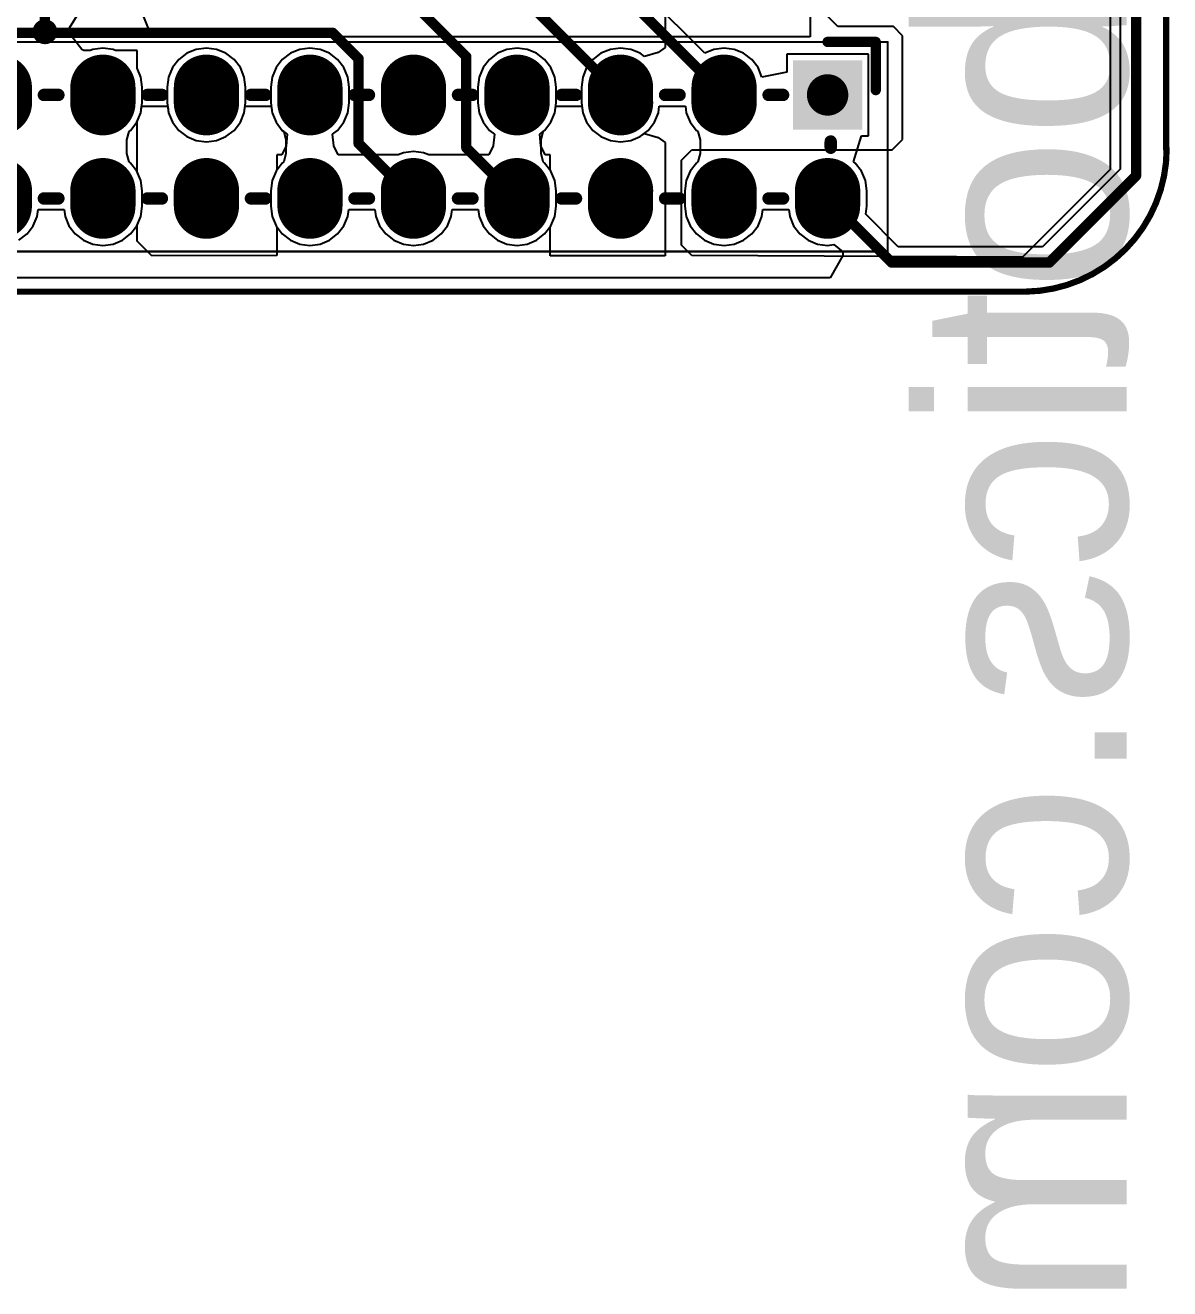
# Model space of a CAD drawing. Header units: millimetres. Extents: x 1.01 to 3.59, y 0.05 to 3.22.
# Drawn here: x 2.469 to 3.574, y 0.049 to 1.269 of the extents above; entities that cross this region are included whole.
import ezdxf

# ---------------------------------------------------------------- set-up
doc = ezdxf.new("R2010")
doc.units = ezdxf.units.MM
doc.header["$MEASUREMENT"] = 0
for name, color, linetype in [('BottomLayer', 5, 'Continuous'), ('BottomOverlay', 54, 'Continuous'), ('BottomSolder', 6, 'Continuous'), ('KeepOutLayer', 6, 'Continuous'), ('Mechanical15', 56, 'Continuous'), ('MultiLayer', 9, 'Continuous'), ('PadHoleLayer', 156, 'Continuous'), ('TopLayer', 1, 'Continuous'), ('TopOverlay', 2, 'Continuous'), ('TopSolder', 216, 'Continuous'), ('ViaHoleLayer', 16, 'Continuous')]:
    doc.layers.add(name, color=color, linetype=linetype)

# ---------------------------------------------------------------- blocks, each defined once
blk = doc.blocks.new('HM2X20_132')
at = {"layer": 'BottomLayer', "const_width": 0.055}
for points in [[(0.0575, 0.95), (0.0425, 0.95)], [(-0.0425, 0.85), (-0.0575, 0.85)], [(0.0575, 0.85), (0.0425, 0.85)], [(-0.0425, 0.75), (-0.0575, 0.75)], [(0.0575, 0.75), (0.0425, 0.75)], [(-0.0425, 0.65), (-0.0575, 0.65)], [(0.0575, 0.65), (0.0425, 0.65)], [(-0.0425, 0.55), (-0.0575, 0.55)], [(0.0575, 0.55), (0.0425, 0.55)], [(-0.0425, 0.45), (-0.0575, 0.45)], [(0.0575, 0.45), (0.0425, 0.45)], [(-0.0425, 0.35), (-0.0575, 0.35)], [(0.0575, 0.35), (0.0425, 0.35)], [(-0.0425, 0.25), (-0.0575, 0.25)], [(0.0575, 0.25), (0.0425, 0.25)], [(-0.0425, 0.15), (-0.0575, 0.15)], [(0.0575, 0.15), (0.0425, 0.15)]]:
    blk.add_lwpolyline(points, dxfattribs=at)
at = {"layer": 'BottomLayer', "const_width": 0.0275}
for points in [[(0.0288, 0.95, 1), (0.0563, 0.95, 1)], [(0.0437, 0.95, 1), (0.0712, 0.95, 1)], [(-0.0712, 0.85, 1), (-0.0437, 0.85, 1)], [(-0.0563, 0.85, 1), (-0.0288, 0.85, 1)], [(0.0288, 0.85, 1), (0.0563, 0.85, 1)], [(0.0437, 0.85, 1), (0.0712, 0.85, 1)], [(-0.0712, 0.75, 1), (-0.0437, 0.75, 1)], [(-0.0563, 0.75, 1), (-0.0288, 0.75, 1)], [(0.0288, 0.75, 1), (0.0563, 0.75, 1)], [(0.0437, 0.75, 1), (0.0712, 0.75, 1)], [(-0.0712, 0.65, 1), (-0.0437, 0.65, 1)], [(-0.0563, 0.65, 1), (-0.0288, 0.65, 1)], [(0.0288, 0.65, 1), (0.0563, 0.65, 1)], [(0.0437, 0.65, 1), (0.0712, 0.65, 1)], [(-0.0712, 0.55, 1), (-0.0437, 0.55, 1)], [(-0.0563, 0.55, 1), (-0.0288, 0.55, 1)], [(0.0288, 0.55, 1), (0.0563, 0.55, 1)], [(0.0437, 0.55, 1), (0.0712, 0.55, 1)], [(-0.0712, 0.45, 1), (-0.0437, 0.45, 1)], [(-0.0563, 0.45, 1), (-0.0288, 0.45, 1)], [(0.0288, 0.45, 1), (0.0563, 0.45, 1)], [(0.0437, 0.45, 1), (0.0712, 0.45, 1)], [(-0.0712, 0.35, 1), (-0.0437, 0.35, 1)], [(-0.0563, 0.35, 1), (-0.0288, 0.35, 1)], [(0.0288, 0.35, 1), (0.0563, 0.35, 1)], [(0.0437, 0.35, 1), (0.0712, 0.35, 1)], [(-0.0712, 0.25, 1), (-0.0437, 0.25, 1)], [(-0.0563, 0.25, 1), (-0.0288, 0.25, 1)], [(0.0288, 0.25, 1), (0.0563, 0.25, 1)], [(0.0437, 0.25, 1), (0.0712, 0.25, 1)], [(-0.0712, 0.15, 1), (-0.0437, 0.15, 1)], [(-0.0563, 0.15, 1), (-0.0288, 0.15, 1)], [(0.0288, 0.15, 1), (0.0563, 0.15, 1)], [(0.0437, 0.15, 1), (0.0712, 0.15, 1)]]:
    blk.add_lwpolyline(points, format="xyb", close=True, dxfattribs=at)
at = {"layer": 'BottomLayer'}
blk.add_solid([(-0.0795, 0.9205), (-0.0205, 0.9205), (-0.0795, 0.9795), (-0.0205, 0.9795)], dxfattribs=at)
at = {"layer": 'BottomSolder', "const_width": 0.063}
for points in [[(0.0575, 0.95), (0.0425, 0.95)], [(-0.0425, 0.85), (-0.0575, 0.85)], [(0.0575, 0.85), (0.0425, 0.85)], [(-0.0425, 0.75), (-0.0575, 0.75)], [(0.0575, 0.75), (0.0425, 0.75)], [(-0.0425, 0.65), (-0.0575, 0.65)], [(0.0575, 0.65), (0.0425, 0.65)], [(-0.0425, 0.55), (-0.0575, 0.55)], [(0.0575, 0.55), (0.0425, 0.55)], [(-0.0425, 0.45), (-0.0575, 0.45)], [(0.0575, 0.45), (0.0425, 0.45)], [(-0.0425, 0.35), (-0.0575, 0.35)], [(0.0575, 0.35), (0.0425, 0.35)], [(-0.0425, 0.25), (-0.0575, 0.25)], [(0.0575, 0.25), (0.0425, 0.25)], [(-0.0425, 0.15), (-0.0575, 0.15)], [(0.0575, 0.15), (0.0425, 0.15)]]:
    blk.add_lwpolyline(points, dxfattribs=at)
at = {"layer": 'BottomSolder', "const_width": 0.0315}
for points in [[(0.0267, 0.95, 1), (0.0583, 0.95, 1)], [(0.0418, 0.95, 1), (0.0732, 0.95, 1)], [(-0.0732, 0.85, 1), (-0.0418, 0.85, 1)], [(-0.0583, 0.85, 1), (-0.0267, 0.85, 1)], [(0.0267, 0.85, 1), (0.0583, 0.85, 1)], [(0.0418, 0.85, 1), (0.0732, 0.85, 1)], [(-0.0732, 0.75, 1), (-0.0418, 0.75, 1)], [(-0.0583, 0.75, 1), (-0.0267, 0.75, 1)], [(0.0267, 0.75, 1), (0.0583, 0.75, 1)], [(0.0418, 0.75, 1), (0.0732, 0.75, 1)], [(-0.0732, 0.65, 1), (-0.0418, 0.65, 1)], [(-0.0583, 0.65, 1), (-0.0267, 0.65, 1)], [(0.0267, 0.65, 1), (0.0583, 0.65, 1)], [(0.0418, 0.65, 1), (0.0732, 0.65, 1)], [(-0.0732, 0.55, 1), (-0.0418, 0.55, 1)], [(-0.0583, 0.55, 1), (-0.0267, 0.55, 1)], [(0.0267, 0.55, 1), (0.0583, 0.55, 1)], [(0.0418, 0.55, 1), (0.0732, 0.55, 1)], [(-0.0732, 0.45, 1), (-0.0418, 0.45, 1)], [(-0.0583, 0.45, 1), (-0.0267, 0.45, 1)], [(0.0267, 0.45, 1), (0.0583, 0.45, 1)], [(0.0418, 0.45, 1), (0.0732, 0.45, 1)], [(-0.0732, 0.35, 1), (-0.0418, 0.35, 1)], [(-0.0583, 0.35, 1), (-0.0267, 0.35, 1)], [(0.0267, 0.35, 1), (0.0583, 0.35, 1)], [(0.0418, 0.35, 1), (0.0732, 0.35, 1)], [(-0.0732, 0.25, 1), (-0.0418, 0.25, 1)], [(-0.0583, 0.25, 1), (-0.0267, 0.25, 1)], [(0.0267, 0.25, 1), (0.0583, 0.25, 1)], [(0.0418, 0.25, 1), (0.0732, 0.25, 1)], [(-0.0732, 0.15, 1), (-0.0418, 0.15, 1)], [(-0.0583, 0.15, 1), (-0.0267, 0.15, 1)], [(0.0267, 0.15, 1), (0.0583, 0.15, 1)], [(0.0418, 0.15, 1), (0.0732, 0.15, 1)]]:
    blk.add_lwpolyline(points, format="xyb", close=True, dxfattribs=at)
at = {"layer": 'BottomSolder'}
blk.add_solid([(-0.0835, 0.9165), (-0.0165, 0.9165), (-0.0835, 0.9835), (-0.0165, 0.9835)], dxfattribs=at)
at = {"layer": 'Mechanical15', "const_width": 0.002}
for points in [[(-0.1012, -1.01), (-0.1012, 1.008)], [(0.1012, 1.008), (-0.1012, 1.008)], [(0.1012, -1.01), (0.1012, 1.008)]]:
    blk.add_lwpolyline(points, dxfattribs=at)
at = {"layer": 'Mechanical15', "const_width": 0.001}
for points in [[(-0.1017, 1.008, 1), (-0.1007, 1.008, 1)], [(-0.1017, 1.008, 1), (-0.1007, 1.008, 1)], [(0.1007, 1.008, 1), (0.1017, 1.008, 1)], [(0.1007, 1.008, 1), (0.1017, 1.008, 1)]]:
    blk.add_lwpolyline(points, format="xyb", close=True, dxfattribs=at)
at = {"layer": 'MultiLayer', "const_width": 0.055}
for points in [[(0.0575, 0.95), (0.0425, 0.95)], [(-0.0425, 0.85), (-0.0575, 0.85)], [(0.0575, 0.85), (0.0425, 0.85)], [(-0.0425, 0.75), (-0.0575, 0.75)], [(0.0575, 0.75), (0.0425, 0.75)], [(-0.0425, 0.65), (-0.0575, 0.65)], [(0.0575, 0.65), (0.0425, 0.65)], [(-0.0425, 0.55), (-0.0575, 0.55)], [(0.0575, 0.55), (0.0425, 0.55)], [(-0.0425, 0.45), (-0.0575, 0.45)], [(0.0575, 0.45), (0.0425, 0.45)], [(-0.0425, 0.35), (-0.0575, 0.35)], [(0.0575, 0.35), (0.0425, 0.35)], [(-0.0425, 0.25), (-0.0575, 0.25)], [(0.0575, 0.25), (0.0425, 0.25)], [(-0.0425, 0.15), (-0.0575, 0.15)], [(0.0575, 0.15), (0.0425, 0.15)]]:
    blk.add_lwpolyline(points, dxfattribs=at)
at = {"layer": 'MultiLayer', "const_width": 0.0275}
for points in [[(0.0288, 0.95, 1), (0.0563, 0.95, 1)], [(0.0437, 0.95, 1), (0.0712, 0.95, 1)], [(-0.0712, 0.85, 1), (-0.0437, 0.85, 1)], [(-0.0563, 0.85, 1), (-0.0288, 0.85, 1)], [(0.0288, 0.85, 1), (0.0563, 0.85, 1)], [(0.0437, 0.85, 1), (0.0712, 0.85, 1)], [(-0.0712, 0.75, 1), (-0.0437, 0.75, 1)], [(-0.0563, 0.75, 1), (-0.0288, 0.75, 1)], [(0.0288, 0.75, 1), (0.0563, 0.75, 1)], [(0.0437, 0.75, 1), (0.0712, 0.75, 1)], [(-0.0712, 0.65, 1), (-0.0437, 0.65, 1)], [(-0.0563, 0.65, 1), (-0.0288, 0.65, 1)], [(0.0288, 0.65, 1), (0.0563, 0.65, 1)], [(0.0437, 0.65, 1), (0.0712, 0.65, 1)], [(-0.0712, 0.55, 1), (-0.0437, 0.55, 1)], [(-0.0563, 0.55, 1), (-0.0288, 0.55, 1)], [(0.0288, 0.55, 1), (0.0563, 0.55, 1)], [(0.0437, 0.55, 1), (0.0712, 0.55, 1)], [(-0.0712, 0.45, 1), (-0.0437, 0.45, 1)], [(-0.0563, 0.45, 1), (-0.0288, 0.45, 1)], [(0.0288, 0.45, 1), (0.0563, 0.45, 1)], [(0.0437, 0.45, 1), (0.0712, 0.45, 1)], [(-0.0712, 0.35, 1), (-0.0437, 0.35, 1)], [(-0.0563, 0.35, 1), (-0.0288, 0.35, 1)], [(0.0288, 0.35, 1), (0.0563, 0.35, 1)], [(0.0437, 0.35, 1), (0.0712, 0.35, 1)], [(-0.0712, 0.25, 1), (-0.0437, 0.25, 1)], [(-0.0563, 0.25, 1), (-0.0288, 0.25, 1)], [(0.0288, 0.25, 1), (0.0563, 0.25, 1)], [(0.0437, 0.25, 1), (0.0712, 0.25, 1)], [(-0.0712, 0.15, 1), (-0.0437, 0.15, 1)], [(-0.0563, 0.15, 1), (-0.0288, 0.15, 1)], [(0.0288, 0.15, 1), (0.0563, 0.15, 1)], [(0.0437, 0.15, 1), (0.0712, 0.15, 1)]]:
    blk.add_lwpolyline(points, format="xyb", close=True, dxfattribs=at)
at = {"layer": 'MultiLayer'}
blk.add_solid([(-0.0795, 0.9205), (-0.0205, 0.9205), (-0.0795, 0.9795), (-0.0205, 0.9795)], dxfattribs=at)
at = {"layer": 'PadHoleLayer', "const_width": 0.02}
for points in [[(-0.06, 0.95, 1), (-0.04, 0.95, 1)], [(0.04, 0.95, 1), (0.06, 0.95, 1)], [(-0.06, 0.85, 1), (-0.04, 0.85, 1)], [(0.04, 0.85, 1), (0.06, 0.85, 1)], [(-0.06, 0.75, 1), (-0.04, 0.75, 1)], [(0.04, 0.75, 1), (0.06, 0.75, 1)], [(-0.06, 0.65, 1), (-0.04, 0.65, 1)], [(0.04, 0.65, 1), (0.06, 0.65, 1)], [(-0.06, 0.55, 1), (-0.04, 0.55, 1)], [(0.04, 0.55, 1), (0.06, 0.55, 1)], [(-0.06, 0.45, 1), (-0.04, 0.45, 1)], [(0.04, 0.45, 1), (0.06, 0.45, 1)], [(-0.06, 0.35, 1), (-0.04, 0.35, 1)], [(0.04, 0.35, 1), (0.06, 0.35, 1)], [(-0.06, 0.25, 1), (-0.04, 0.25, 1)], [(0.04, 0.25, 1), (0.06, 0.25, 1)]]:
    blk.add_lwpolyline(points, format="xyb", close=True, dxfattribs=at)
at = {"layer": 'TopLayer', "const_width": 0.055}
for points in [[(0.0575, 0.95), (0.0425, 0.95)], [(-0.0425, 0.85), (-0.0575, 0.85)], [(0.0575, 0.85), (0.0425, 0.85)], [(-0.0425, 0.75), (-0.0575, 0.75)], [(0.0575, 0.75), (0.0425, 0.75)], [(-0.0425, 0.65), (-0.0575, 0.65)], [(0.0575, 0.65), (0.0425, 0.65)], [(-0.0425, 0.55), (-0.0575, 0.55)], [(0.0575, 0.55), (0.0425, 0.55)], [(-0.0425, 0.45), (-0.0575, 0.45)], [(0.0575, 0.45), (0.0425, 0.45)], [(-0.0425, 0.35), (-0.0575, 0.35)], [(0.0575, 0.35), (0.0425, 0.35)], [(-0.0425, 0.25), (-0.0575, 0.25)], [(0.0575, 0.25), (0.0425, 0.25)], [(-0.0425, 0.15), (-0.0575, 0.15)], [(0.0575, 0.15), (0.0425, 0.15)]]:
    blk.add_lwpolyline(points, dxfattribs=at)
at = {"layer": 'TopLayer', "const_width": 0.0275}
for points in [[(0.0288, 0.95, 1), (0.0563, 0.95, 1)], [(0.0437, 0.95, 1), (0.0712, 0.95, 1)], [(-0.0712, 0.85, 1), (-0.0437, 0.85, 1)], [(-0.0563, 0.85, 1), (-0.0288, 0.85, 1)], [(0.0288, 0.85, 1), (0.0563, 0.85, 1)], [(0.0437, 0.85, 1), (0.0712, 0.85, 1)], [(-0.0712, 0.75, 1), (-0.0437, 0.75, 1)], [(-0.0563, 0.75, 1), (-0.0288, 0.75, 1)], [(0.0288, 0.75, 1), (0.0563, 0.75, 1)], [(0.0437, 0.75, 1), (0.0712, 0.75, 1)], [(-0.0712, 0.65, 1), (-0.0437, 0.65, 1)], [(-0.0563, 0.65, 1), (-0.0288, 0.65, 1)], [(0.0288, 0.65, 1), (0.0563, 0.65, 1)], [(0.0437, 0.65, 1), (0.0712, 0.65, 1)], [(-0.0712, 0.55, 1), (-0.0437, 0.55, 1)], [(-0.0563, 0.55, 1), (-0.0288, 0.55, 1)], [(0.0288, 0.55, 1), (0.0563, 0.55, 1)], [(0.0437, 0.55, 1), (0.0712, 0.55, 1)], [(-0.0712, 0.45, 1), (-0.0437, 0.45, 1)], [(-0.0563, 0.45, 1), (-0.0288, 0.45, 1)], [(0.0288, 0.45, 1), (0.0563, 0.45, 1)], [(0.0437, 0.45, 1), (0.0712, 0.45, 1)], [(-0.0712, 0.35, 1), (-0.0437, 0.35, 1)], [(-0.0563, 0.35, 1), (-0.0288, 0.35, 1)], [(0.0288, 0.35, 1), (0.0563, 0.35, 1)], [(0.0437, 0.35, 1), (0.0712, 0.35, 1)], [(-0.0712, 0.25, 1), (-0.0437, 0.25, 1)], [(-0.0563, 0.25, 1), (-0.0288, 0.25, 1)], [(0.0288, 0.25, 1), (0.0563, 0.25, 1)], [(0.0437, 0.25, 1), (0.0712, 0.25, 1)], [(-0.0712, 0.15, 1), (-0.0437, 0.15, 1)], [(-0.0563, 0.15, 1), (-0.0288, 0.15, 1)], [(0.0288, 0.15, 1), (0.0563, 0.15, 1)], [(0.0437, 0.15, 1), (0.0712, 0.15, 1)]]:
    blk.add_lwpolyline(points, format="xyb", close=True, dxfattribs=at)
at = {"layer": 'TopLayer'}
blk.add_solid([(-0.0795, 0.9205), (-0.0205, 0.9205), (-0.0795, 0.9795), (-0.0205, 0.9795)], dxfattribs=at)
at = {"layer": 'TopOverlay'}
for points, const_width in [([(-0.1012, 0.95), (-0.1012, 0.9965)], 0.01), ([(-0.0547, 0.9965), (-0.1012, 0.9965)], 0.01), ([(0.001, 0.953), (-0.005, 0.953)], 0.012), ([(-0.05, 0.893), (-0.05, 0.907)], 0.012), ([(0.05, 0.893), (0.05, 0.907)], 0.012), ([(-0.05, 0.793), (-0.05, 0.807)], 0.012), ([(0.05, 0.793), (0.05, 0.807)], 0.012), ([(-0.05, 0.693), (-0.05, 0.707)], 0.012), ([(0.05, 0.693), (0.05, 0.707)], 0.012), ([(-0.05, 0.593), (-0.05, 0.607)], 0.012), ([(0.05, 0.593), (0.05, 0.607)], 0.012), ([(-0.05, 0.493), (-0.05, 0.507)], 0.012), ([(0.05, 0.493), (0.05, 0.507)], 0.012), ([(-0.05, 0.393), (-0.05, 0.407)], 0.012), ([(0.05, 0.393), (0.05, 0.407)], 0.012), ([(-0.05, 0.293), (-0.05, 0.307)], 0.012), ([(0.05, 0.293), (0.05, 0.307)], 0.012), ([(-0.05, 0.193), (-0.05, 0.207)], 0.012), ([(0.05, 0.193), (0.05, 0.207)], 0.012)]:
    blk.add_lwpolyline(points, dxfattribs=dict(at, const_width=const_width))
for points, const_width in [([(-0.1037, 0.9965, 1), (-0.0987, 0.9965, 1)], 0.005), ([(-0.1037, 0.9965, 1), (-0.0987, 0.9965, 1)], 0.005), ([(-0.0572, 0.9965, 1), (-0.0522, 0.9965, 1)], 0.005), ([(-0.1037, 0.95, 1), (-0.0987, 0.95, 1)], 0.005), ([(-0.008, 0.953, 1), (-0.002, 0.953, 1)], 0.006), ([(-0.002, 0.953, 1), (0.004, 0.953, 1)], 0.006), ([(-0.053, 0.907, 1), (-0.047, 0.907, 1)], 0.006), ([(0.047, 0.907, 1), (0.053, 0.907, 1)], 0.006), ([(-0.053, 0.893, 1), (-0.047, 0.893, 1)], 0.006), ([(0.047, 0.893, 1), (0.053, 0.893, 1)], 0.006), ([(-0.053, 0.807, 1), (-0.047, 0.807, 1)], 0.006), ([(0.047, 0.807, 1), (0.053, 0.807, 1)], 0.006), ([(-0.053, 0.793, 1), (-0.047, 0.793, 1)], 0.006), ([(0.047, 0.793, 1), (0.053, 0.793, 1)], 0.006), ([(-0.053, 0.707, 1), (-0.047, 0.707, 1)], 0.006), ([(0.047, 0.707, 1), (0.053, 0.707, 1)], 0.006), ([(-0.053, 0.693, 1), (-0.047, 0.693, 1)], 0.006), ([(0.047, 0.693, 1), (0.053, 0.693, 1)], 0.006), ([(-0.053, 0.607, 1), (-0.047, 0.607, 1)], 0.006), ([(0.047, 0.607, 1), (0.053, 0.607, 1)], 0.006), ([(-0.053, 0.593, 1), (-0.047, 0.593, 1)], 0.006), ([(0.047, 0.593, 1), (0.053, 0.593, 1)], 0.006), ([(-0.053, 0.507, 1), (-0.047, 0.507, 1)], 0.006), ([(0.047, 0.507, 1), (0.053, 0.507, 1)], 0.006), ([(-0.053, 0.493, 1), (-0.047, 0.493, 1)], 0.006), ([(0.047, 0.493, 1), (0.053, 0.493, 1)], 0.006), ([(-0.053, 0.407, 1), (-0.047, 0.407, 1)], 0.006), ([(0.047, 0.407, 1), (0.053, 0.407, 1)], 0.006), ([(-0.053, 0.393, 1), (-0.047, 0.393, 1)], 0.006), ([(0.047, 0.393, 1), (0.053, 0.393, 1)], 0.006), ([(-0.053, 0.307, 1), (-0.047, 0.307, 1)], 0.006), ([(0.047, 0.307, 1), (0.053, 0.307, 1)], 0.006), ([(-0.053, 0.293, 1), (-0.047, 0.293, 1)], 0.006), ([(0.047, 0.293, 1), (0.053, 0.293, 1)], 0.006), ([(-0.053, 0.207, 1), (-0.047, 0.207, 1)], 0.006), ([(0.047, 0.207, 1), (0.053, 0.207, 1)], 0.006), ([(-0.053, 0.193, 1), (-0.047, 0.193, 1)], 0.006), ([(0.047, 0.193, 1), (0.053, 0.193, 1)], 0.006)]:
    blk.add_lwpolyline(points, format="xyb", close=True, dxfattribs=dict(at, const_width=const_width))
at = {"layer": 'TopSolder', "const_width": 0.063}
for points in [[(0.0575, 0.95), (0.0425, 0.95)], [(-0.0425, 0.85), (-0.0575, 0.85)], [(0.0575, 0.85), (0.0425, 0.85)], [(-0.0425, 0.75), (-0.0575, 0.75)], [(0.0575, 0.75), (0.0425, 0.75)], [(-0.0425, 0.65), (-0.0575, 0.65)], [(0.0575, 0.65), (0.0425, 0.65)], [(-0.0425, 0.55), (-0.0575, 0.55)], [(0.0575, 0.55), (0.0425, 0.55)], [(-0.0425, 0.45), (-0.0575, 0.45)], [(0.0575, 0.45), (0.0425, 0.45)], [(-0.0425, 0.35), (-0.0575, 0.35)], [(0.0575, 0.35), (0.0425, 0.35)], [(-0.0425, 0.25), (-0.0575, 0.25)], [(0.0575, 0.25), (0.0425, 0.25)], [(-0.0425, 0.15), (-0.0575, 0.15)], [(0.0575, 0.15), (0.0425, 0.15)]]:
    blk.add_lwpolyline(points, dxfattribs=at)
at = {"layer": 'TopSolder', "const_width": 0.0315}
for points in [[(0.0267, 0.95, 1), (0.0583, 0.95, 1)], [(0.0418, 0.95, 1), (0.0732, 0.95, 1)], [(-0.0732, 0.85, 1), (-0.0418, 0.85, 1)], [(-0.0583, 0.85, 1), (-0.0267, 0.85, 1)], [(0.0267, 0.85, 1), (0.0583, 0.85, 1)], [(0.0418, 0.85, 1), (0.0732, 0.85, 1)], [(-0.0732, 0.75, 1), (-0.0418, 0.75, 1)], [(-0.0583, 0.75, 1), (-0.0267, 0.75, 1)], [(0.0267, 0.75, 1), (0.0583, 0.75, 1)], [(0.0418, 0.75, 1), (0.0732, 0.75, 1)], [(-0.0732, 0.65, 1), (-0.0418, 0.65, 1)], [(-0.0583, 0.65, 1), (-0.0267, 0.65, 1)], [(0.0267, 0.65, 1), (0.0583, 0.65, 1)], [(0.0418, 0.65, 1), (0.0732, 0.65, 1)], [(-0.0732, 0.55, 1), (-0.0418, 0.55, 1)], [(-0.0583, 0.55, 1), (-0.0267, 0.55, 1)], [(0.0267, 0.55, 1), (0.0583, 0.55, 1)], [(0.0418, 0.55, 1), (0.0732, 0.55, 1)], [(-0.0732, 0.45, 1), (-0.0418, 0.45, 1)], [(-0.0583, 0.45, 1), (-0.0267, 0.45, 1)], [(0.0267, 0.45, 1), (0.0583, 0.45, 1)], [(0.0418, 0.45, 1), (0.0732, 0.45, 1)], [(-0.0732, 0.35, 1), (-0.0418, 0.35, 1)], [(-0.0583, 0.35, 1), (-0.0267, 0.35, 1)], [(0.0267, 0.35, 1), (0.0583, 0.35, 1)], [(0.0418, 0.35, 1), (0.0732, 0.35, 1)], [(-0.0732, 0.25, 1), (-0.0418, 0.25, 1)], [(-0.0583, 0.25, 1), (-0.0267, 0.25, 1)], [(0.0267, 0.25, 1), (0.0583, 0.25, 1)], [(0.0418, 0.25, 1), (0.0732, 0.25, 1)], [(-0.0732, 0.15, 1), (-0.0418, 0.15, 1)], [(-0.0583, 0.15, 1), (-0.0267, 0.15, 1)], [(0.0267, 0.15, 1), (0.0583, 0.15, 1)], [(0.0418, 0.15, 1), (0.0732, 0.15, 1)]]:
    blk.add_lwpolyline(points, format="xyb", close=True, dxfattribs=at)
at = {"layer": 'TopSolder'}
blk.add_solid([(-0.0835, 0.9165), (-0.0165, 0.9165), (-0.0835, 0.9835), (-0.0165, 0.9835)], dxfattribs=at)

msp = doc.modelspace()

# ---------------------------------------------------------------- linework, layer by layer
at = {"layer": 'BottomLayer'}
for p, q in [((3.5267, 2.1817), (3.5267, 1.1303)), ((3.1253, 1.2423), (3.0098, 1.3578)), ((3.1342, 1.246), (3.1253, 1.2423)), ((3.144, 1.2473), (3.1342, 1.246)), ((3.1538, 1.246), (3.144, 1.2473)), ((3.1629, 1.2423), (3.1538, 1.246)), ((3.1707, 1.2362), (3.1629, 1.2423)), ((3.1768, 1.2284), (3.1707, 1.2362)), ((3.2835, 1.2415), (3.2045, 1.2415)), ((3.2045, 1.2415), (3.2045, 1.224)), ((3.2835, 1.1625), (3.2835, 1.2415)), ((3.1805, 1.2193), (3.1768, 1.2284)), ((3.2045, 1.224), (3.1805, 1.2193)), ((2.5768, 1.1756), (2.5805, 1.1847)), ((2.5805, 1.1847), (2.5814, 1.1912)), ((2.5814, 1.1912), (2.6066, 1.1912)), ((2.6066, 1.1912), (2.6075, 1.1847)), ((2.6075, 1.1847), (2.6112, 1.1756)), ((2.6768, 1.1756), (2.6805, 1.1847)), ((2.6805, 1.1847), (2.6814, 1.1912)), ((2.6814, 1.1912), (2.7066, 1.1912)), ((2.7066, 1.1912), (2.7075, 1.1847)), ((2.7075, 1.1847), (2.7112, 1.1756)), ((2.9768, 1.1756), (2.9805, 1.1847)), ((2.9805, 1.1847), (2.9814, 1.1912)), ((2.9814, 1.1912), (3.0066, 1.1912)), ((3.0066, 1.1912), (3.0075, 1.1847)), ((3.0075, 1.1847), (3.0112, 1.1756)), ((3.0768, 1.1756), (3.0805, 1.1847)), ((3.0805, 1.1847), (3.0814, 1.1912)), ((3.0814, 1.1912), (3.1066, 1.1912)), ((3.1066, 1.1912), (3.1075, 1.1847)), ((3.1075, 1.1847), (3.1112, 1.1756)), ((2.5707, 1.1678), (2.5768, 1.1756)), ((2.6112, 1.1756), (2.6173, 1.1678)), ((2.6707, 1.1678), (2.6768, 1.1756)), ((2.7112, 1.1756), (2.7173, 1.1678)), ((2.9707, 1.1678), (2.9768, 1.1756)), ((3.0112, 1.1756), (3.0173, 1.1678)), ((3.0707, 1.1678), (3.0768, 1.1756)), ((3.1112, 1.1756), (3.1173, 1.1678)), ((2.5672, 1.1585), (2.5693, 1.1667)), ((2.5693, 1.1667), (2.5707, 1.1678)), ((2.6173, 1.1678), (2.6251, 1.1617)), ((2.6251, 1.1617), (2.6342, 1.158)), ((2.6538, 1.158), (2.6629, 1.1617)), ((2.6629, 1.1617), (2.6707, 1.1678)), ((2.7173, 1.1678), (2.7187, 1.1667)), ((2.7187, 1.1667), (2.7208, 1.1585)), ((2.9672, 1.1585), (2.9693, 1.1667)), ((2.9693, 1.1667), (2.9707, 1.1678)), ((3.0173, 1.1678), (3.0251, 1.1617)), ((3.0251, 1.1617), (3.0342, 1.158)), ((3.0538, 1.158), (3.0629, 1.1617)), ((3.0629, 1.1617), (3.0707, 1.1678)), ((3.1173, 1.1678), (3.1187, 1.1667)), ((3.1187, 1.1667), (3.1208, 1.1585)), ((3.2691, 1.1375), (3.2767, 1.1625)), ((3.2767, 1.1625), (3.2835, 1.1625)), ((2.5672, 1.1455), (2.5672, 1.1585)), ((2.6342, 1.158), (2.644, 1.1567)), ((2.644, 1.1567), (2.6538, 1.158)), ((2.7208, 1.1585), (2.7208, 1.1455)), ((2.9672, 1.1455), (2.9672, 1.1585)), ((3.0342, 1.158), (3.044, 1.1567)), ((3.044, 1.1567), (3.0538, 1.158)), ((3.1208, 1.1585), (3.1208, 1.1455)), ((2.5693, 1.1373), (2.5672, 1.1455)), ((2.5707, 1.1362), (2.5693, 1.1373)), ((2.5768, 1.1284), (2.5707, 1.1362)), ((2.7173, 1.1362), (2.7112, 1.1284)), ((2.7187, 1.1373), (2.7173, 1.1362)), ((2.7208, 1.1455), (2.7187, 1.1373)), ((2.9693, 1.1373), (2.9672, 1.1455)), ((2.9707, 1.1362), (2.9693, 1.1373)), ((2.9768, 1.1284), (2.9707, 1.1362)), ((3.1173, 1.1362), (3.1112, 1.1284)), ((3.1187, 1.1373), (3.1173, 1.1362)), ((3.1208, 1.1455), (3.1187, 1.1373)), ((3.2707, 1.1362), (3.2691, 1.1375)), ((3.2768, 1.1284), (3.2707, 1.1362)), ((2.5805, 1.1193), (2.5768, 1.1284)), ((2.7112, 1.1284), (2.7075, 1.1193)), ((2.9805, 1.1193), (2.9768, 1.1284)), ((3.1112, 1.1284), (3.1075, 1.1193)), ((3.2805, 1.1193), (3.2768, 1.1284)), ((3.5267, 1.1303), (3.4517, 1.0553)), ((2.5818, 1.1095), (2.5805, 1.1193)), ((2.7075, 1.1193), (2.7062, 1.1095)), ((2.9818, 1.1095), (2.9805, 1.1193)), ((3.1075, 1.1193), (3.1062, 1.1095)), ((3.2818, 1.1095), (3.2805, 1.1193)), ((2.5818, 1.0945), (2.5818, 1.1095)), ((2.7062, 1.1095), (2.7062, 1.0945)), ((2.9818, 1.0945), (2.9818, 1.1095)), ((3.1062, 1.1095), (3.1062, 1.0945)), ((3.2818, 1.0945), (3.2818, 1.1095)), ((2.4805, 1.0847), (2.4814, 1.0912)), ((2.4814, 1.0912), (2.5066, 1.0912)), ((2.5066, 1.0912), (2.5075, 1.0847)), ((2.5805, 1.0847), (2.5818, 1.0945)), ((2.7062, 1.0945), (2.7075, 1.0847)), ((2.7805, 1.0847), (2.7814, 1.0912)), ((2.7814, 1.0912), (2.8066, 1.0912)), ((2.8066, 1.0912), (2.8075, 1.0847)), ((2.8805, 1.0847), (2.8814, 1.0912)), ((2.8814, 1.0912), (2.9066, 1.0912)), ((2.9066, 1.0912), (2.9075, 1.0847)), ((2.9805, 1.0847), (2.9818, 1.0945)), ((3.1062, 1.0945), (3.1075, 1.0847)), ((3.1805, 1.0847), (3.1814, 1.0912)), ((3.1814, 1.0912), (3.2066, 1.0912)), ((3.2066, 1.0912), (3.2075, 1.0847)), ((3.2808, 1.0868), (3.2818, 1.0945)), ((3.3123, 1.0553), (3.2808, 1.0868)), ((2.4707, 1.0678), (2.4768, 1.0756)), ((2.4768, 1.0756), (2.4805, 1.0847)), ((2.5075, 1.0847), (2.5112, 1.0756)), ((2.5112, 1.0756), (2.5173, 1.0678)), ((2.5707, 1.0678), (2.5768, 1.0756)), ((2.5768, 1.0756), (2.5805, 1.0847)), ((2.7075, 1.0847), (2.7112, 1.0756)), ((2.7112, 1.0756), (2.7173, 1.0678)), ((2.7707, 1.0678), (2.7768, 1.0756)), ((2.7768, 1.0756), (2.7805, 1.0847)), ((2.8075, 1.0847), (2.8112, 1.0756)), ((2.8112, 1.0756), (2.8173, 1.0678)), ((2.8707, 1.0678), (2.8768, 1.0756)), ((2.8768, 1.0756), (2.8805, 1.0847)), ((2.9075, 1.0847), (2.9112, 1.0756)), ((2.9112, 1.0756), (2.9173, 1.0678)), ((2.9707, 1.0678), (2.9768, 1.0756)), ((2.9768, 1.0756), (2.9805, 1.0847)), ((3.1075, 1.0847), (3.1112, 1.0756)), ((3.1112, 1.0756), (3.1173, 1.0678)), ((3.1707, 1.0678), (3.1768, 1.0756)), ((3.1768, 1.0756), (3.1805, 1.0847)), ((3.2075, 1.0847), (3.2112, 1.0756)), ((3.2112, 1.0756), (3.2173, 1.0678)), ((2.4629, 1.0617), (2.4707, 1.0678)), ((2.5173, 1.0678), (2.5251, 1.0617)), ((2.5251, 1.0617), (2.5342, 1.058)), ((2.5538, 1.058), (2.5629, 1.0617)), ((2.5629, 1.0617), (2.5707, 1.0678)), ((2.7173, 1.0678), (2.7251, 1.0617)), ((2.7251, 1.0617), (2.7342, 1.058)), ((2.7538, 1.058), (2.7629, 1.0617)), ((2.7629, 1.0617), (2.7707, 1.0678)), ((2.8173, 1.0678), (2.8251, 1.0617)), ((2.8251, 1.0617), (2.8342, 1.058)), ((2.8538, 1.058), (2.8629, 1.0617)), ((2.8629, 1.0617), (2.8707, 1.0678)), ((2.9173, 1.0678), (2.9251, 1.0617)), ((2.9251, 1.0617), (2.9342, 1.058)), ((2.9538, 1.058), (2.9629, 1.0617)), ((2.9629, 1.0617), (2.9707, 1.0678)), ((3.1173, 1.0678), (3.1251, 1.0617)), ((3.1251, 1.0617), (3.1342, 1.058)), ((3.1538, 1.058), (3.1629, 1.0617)), ((3.1629, 1.0617), (3.1707, 1.0678)), ((3.2173, 1.0678), (3.2251, 1.0617)), ((3.2251, 1.0617), (3.2342, 1.058)), ((2.5342, 1.058), (2.544, 1.0567)), ((2.544, 1.0567), (2.5538, 1.058)), ((2.7342, 1.058), (2.744, 1.0567)), ((2.744, 1.0567), (2.7538, 1.058)), ((2.8342, 1.058), (2.844, 1.0567)), ((2.844, 1.0567), (2.8538, 1.058)), ((2.9342, 1.058), (2.944, 1.0567)), ((2.944, 1.0567), (2.9538, 1.058)), ((3.1342, 1.058), (3.144, 1.0567)), ((3.144, 1.0567), (3.1538, 1.058)), ((3.2342, 1.058), (3.244, 1.0567)), ((3.244, 1.0567), (3.25, 1.0575)), ((3.25, 1.0575), (3.2587, 1.0503)), ((3.2587, 1.0503), (3.2588, 1.047)), ((3.4517, 1.0553), (3.3123, 1.0553)), ((3.2588, 1.047), (3.2464, 1.0253)), ((3.2464, 1.0253), (1.1975, 1.0253))]:
    msp.add_line(p, q, dxfattribs=at)
at = {"layer": 'BottomLayer', "const_width": 0.01}
for points in [[(3.542, 1.124), (3.542, 2.188)], [(2.999, 1.347), (3.144, 1.202)], [(2.926, 1.32), (3.044, 1.202)], [(2.842, 1.292), (2.895, 1.239)], [(1.391, 1.262), (2.766, 1.262)], [(2.766, 1.262), (2.791, 1.237)], [(2.791, 1.155), (2.791, 1.237)], [(2.895, 1.151), (2.895, 1.239)], [(2.791, 1.155), (2.844, 1.102)], [(2.895, 1.151), (2.944, 1.102)], [(3.458, 1.04), (3.542, 1.124)], [(3.244, 1.102), (3.306, 1.04)], [(3.306, 1.04), (3.458, 1.04)]]:
    msp.add_lwpolyline(points, dxfattribs=at)
at = {"layer": 'BottomLayer'}
for points, const_width in [([(2.482, 1.263, 1), (2.494, 1.263, 1)], 0.012), ([(2.7635, 1.262, 1), (2.7685, 1.262, 1)], 0.005), ([(2.7635, 1.262, 1), (2.7685, 1.262, 1)], 0.005), ([(2.7885, 1.237, 1), (2.7935, 1.237, 1)], 0.005), ([(2.7885, 1.237, 1), (2.7935, 1.237, 1)], 0.005), ([(2.8925, 1.239, 1), (2.8975, 1.239, 1)], 0.005), ([(2.8925, 1.239, 1), (2.8975, 1.239, 1)], 0.005), ([(3.0415, 1.202, 1), (3.0465, 1.202, 1)], 0.005), ([(3.1415, 1.202, 1), (3.1465, 1.202, 1)], 0.005), ([(2.7885, 1.155, 1), (2.7935, 1.155, 1)], 0.005), ([(2.7885, 1.155, 1), (2.7935, 1.155, 1)], 0.005), ([(2.8925, 1.151, 1), (2.8975, 1.151, 1)], 0.005), ([(2.8925, 1.151, 1), (2.8975, 1.151, 1)], 0.005), ([(3.5395, 1.124, 1), (3.5445, 1.124, 1)], 0.005), ([(3.5395, 1.124, 1), (3.5445, 1.124, 1)], 0.005), ([(2.8415, 1.102, 1), (2.8465, 1.102, 1)], 0.005), ([(2.9415, 1.102, 1), (2.9465, 1.102, 1)], 0.005), ([(3.2415, 1.102, 1), (3.2465, 1.102, 1)], 0.005), ([(3.3035, 1.04, 1), (3.3085, 1.04, 1)], 0.005), ([(3.3035, 1.04, 1), (3.3085, 1.04, 1)], 0.005), ([(3.4555, 1.04, 1), (3.4605, 1.04, 1)], 0.005), ([(3.4555, 1.04, 1), (3.4605, 1.04, 1)], 0.005)]:
    msp.add_lwpolyline(points, format="xyb", close=True, dxfattribs=dict(at, const_width=const_width))
at = {"layer": 'KeepOutLayer', "const_width": 0.006}
for points in [[(3.571, 1.1497), (3.571, 3.0795)], [(1.1501, 1.012), (3.4333, 1.012)]]:
    msp.add_lwpolyline(points, dxfattribs=at)
msp.add_lwpolyline([(3.5715, 1.1501, -0.410196), (3.4355, 1.012)], format="xyb", dxfattribs=at)
at = {"layer": 'KeepOutLayer', "const_width": 0.003}
for points in [[(3.5695, 1.1497, 1), (3.5725, 1.1497, 1)], [(3.57, 1.1501, 1), (3.573, 1.1501, 1)], [(3.4318, 1.012, 1), (3.4348, 1.012, 1)], [(3.434, 1.012, 1), (3.437, 1.012, 1)]]:
    msp.add_lwpolyline(points, format="xyb", close=True, dxfattribs=at)
at = {"layer": 'MultiLayer', "const_width": 0.012}
msp.add_lwpolyline([(2.482, 1.263, 1), (2.494, 1.263, 1)], format="xyb", close=True, dxfattribs=at)
at = {"layer": 'TopLayer'}
for p, q in [((3.517, 2.215), (3.517, 1.13)), ((3.227, 1.4406), (3.227, 1.258)), ((2.5903, 1.2606), (2.5814, 1.283)), ((3.254, 1.268), (3.238, 1.284)), ((2.5102, 1.2642), (2.5207, 1.2813)), ((3.087, 1.2795), (3.087, 1.2479)), ((2.5104, 1.263), (2.5102, 1.2642)), ((2.5238, 1.246), (2.5104, 1.263)), ((2.5925, 1.258), (2.5903, 1.2606)), ((3.227, 1.258), (2.5925, 1.258)), ((3.3075, 1.268), (3.254, 1.268)), ((3.3165, 1.259), (3.3075, 1.268)), ((3.3165, 1.159), (3.3165, 1.259)), ((2.5257, 1.245), (2.5238, 1.246)), ((2.5317, 1.245), (2.5257, 1.245)), ((2.5342, 1.246), (2.5317, 1.245)), ((2.544, 1.2473), (2.5342, 1.246)), ((2.5538, 1.246), (2.544, 1.2473)), ((2.5563, 1.245), (2.5538, 1.246)), ((2.577, 1.245), (2.5563, 1.245)), ((2.577, 1.2278), (2.577, 1.245)), ((2.6342, 1.246), (2.6251, 1.2423)), ((2.644, 1.2473), (2.6342, 1.246)), ((2.6538, 1.246), (2.644, 1.2473)), ((2.6629, 1.2423), (2.6538, 1.246)), ((2.7342, 1.246), (2.7251, 1.2423)), ((2.744, 1.2473), (2.7342, 1.246)), ((2.7538, 1.246), (2.744, 1.2473)), ((2.7629, 1.2423), (2.7538, 1.246)), ((2.9342, 1.246), (2.9251, 1.2423)), ((2.944, 1.2473), (2.9342, 1.246)), ((2.9538, 1.246), (2.944, 1.2473)), ((2.9629, 1.2423), (2.9538, 1.246)), ((3.0342, 1.246), (3.0251, 1.2423)), ((3.044, 1.2473), (3.0342, 1.246)), ((3.0538, 1.246), (3.044, 1.2473)), ((3.0629, 1.2423), (3.0538, 1.246)), ((3.087, 1.2479), (3.0802, 1.243)), ((2.6173, 1.2362), (2.6112, 1.2284)), ((2.6251, 1.2423), (2.6173, 1.2362)), ((2.6707, 1.2362), (2.6629, 1.2423)), ((2.6768, 1.2284), (2.6707, 1.2362)), ((2.7173, 1.2362), (2.7112, 1.2284)), ((2.7251, 1.2423), (2.7173, 1.2362)), ((2.7707, 1.2362), (2.7629, 1.2423)), ((2.7768, 1.2284), (2.7707, 1.2362)), ((2.9173, 1.2362), (2.9112, 1.2284)), ((2.9251, 1.2423), (2.9173, 1.2362)), ((2.9707, 1.2362), (2.9629, 1.2423)), ((2.9768, 1.2284), (2.9707, 1.2362)), ((3.0173, 1.2362), (3.0112, 1.2284)), ((3.0251, 1.2423), (3.0173, 1.2362)), ((3.067, 1.2391), (3.0629, 1.2423)), ((3.0802, 1.243), (3.067, 1.2391)), ((2.5805, 1.2193), (2.577, 1.2278)), ((2.6112, 1.2284), (2.6075, 1.2193)), ((2.6805, 1.2193), (2.6768, 1.2284)), ((2.7112, 1.2284), (2.7075, 1.2193)), ((2.7805, 1.2193), (2.7768, 1.2284)), ((2.9112, 1.2284), (2.9075, 1.2193)), ((2.9805, 1.2193), (2.9768, 1.2284)), ((3.0112, 1.2284), (3.0075, 1.2193)), ((2.5818, 1.2095), (2.5805, 1.2193)), ((2.5818, 1.1945), (2.5818, 1.2095)), ((2.6075, 1.2193), (2.6062, 1.2095)), ((2.6062, 1.2095), (2.6062, 1.1945)), ((2.6818, 1.2095), (2.6805, 1.2193)), ((2.6818, 1.1945), (2.6818, 1.2095)), ((2.7075, 1.2193), (2.7062, 1.2095)), ((2.7062, 1.2095), (2.7062, 1.1945)), ((2.7818, 1.2095), (2.7805, 1.2193)), ((2.7818, 1.1945), (2.7818, 1.2095)), ((2.9075, 1.2193), (2.9062, 1.2095)), ((2.9062, 1.2095), (2.9062, 1.1945)), ((2.9818, 1.2095), (2.9805, 1.2193)), ((2.9818, 1.1945), (2.9818, 1.2095)), ((3.0075, 1.2193), (3.0062, 1.2095)), ((3.0062, 1.2095), (3.0062, 1.1945)), ((2.577, 1.1762), (2.5805, 1.1847)), ((2.5805, 1.1847), (2.5818, 1.1945)), ((2.6062, 1.1945), (2.6075, 1.1847)), ((2.6075, 1.1847), (2.6112, 1.1756)), ((2.6768, 1.1756), (2.6805, 1.1847)), ((2.6805, 1.1847), (2.6818, 1.1945)), ((2.7062, 1.1945), (2.7075, 1.1847)), ((2.7075, 1.1847), (2.7112, 1.1756)), ((2.7768, 1.1756), (2.7805, 1.1847)), ((2.7805, 1.1847), (2.7818, 1.1945)), ((2.9062, 1.1945), (2.9075, 1.1847)), ((2.9075, 1.1847), (2.9112, 1.1756)), ((2.9768, 1.1756), (2.9805, 1.1847)), ((2.9805, 1.1847), (2.9818, 1.1945)), ((3.0062, 1.1945), (3.0075, 1.1847)), ((3.0075, 1.1847), (3.0112, 1.1756)), ((2.577, 1.1278), (2.577, 1.1762)), ((2.6112, 1.1756), (2.6173, 1.1678)), ((2.6707, 1.1678), (2.6768, 1.1756)), ((2.7112, 1.1756), (2.7173, 1.1678)), ((2.7707, 1.1678), (2.7768, 1.1756)), ((2.9112, 1.1756), (2.9173, 1.1678)), ((2.9707, 1.1678), (2.9768, 1.1756)), ((3.0112, 1.1756), (3.0173, 1.1678)), ((2.6173, 1.1678), (2.6251, 1.1617)), ((2.6251, 1.1617), (2.6342, 1.158)), ((2.6538, 1.158), (2.6629, 1.1617)), ((2.6629, 1.1617), (2.6707, 1.1678)), ((2.7173, 1.1678), (2.7221, 1.164)), ((2.7221, 1.164), (2.7209, 1.1529)), ((2.7659, 1.164), (2.7707, 1.1678)), ((2.7671, 1.1529), (2.7659, 1.164)), ((2.9173, 1.1678), (2.9221, 1.164)), ((2.9221, 1.164), (2.9209, 1.1529)), ((2.9659, 1.164), (2.9707, 1.1678)), ((2.9671, 1.1529), (2.9659, 1.164)), ((3.0173, 1.1678), (3.0251, 1.1617)), ((3.0251, 1.1617), (3.0342, 1.158)), ((3.0538, 1.158), (3.0629, 1.1617)), ((3.0629, 1.1617), (3.067, 1.1649)), ((3.067, 1.1649), (3.0802, 1.161)), ((3.0802, 1.161), (3.087, 1.1561)), ((2.6342, 1.158), (2.644, 1.1567)), ((2.644, 1.1567), (2.6538, 1.158)), ((2.7209, 1.1529), (2.7167, 1.144)), ((2.7713, 1.144), (2.7671, 1.1529)), ((2.844, 1.1473), (2.8342, 1.146)), ((2.8538, 1.146), (2.844, 1.1473)), ((2.9209, 1.1529), (2.9167, 1.144)), ((2.9713, 1.144), (2.9671, 1.1529)), ((3.0342, 1.158), (3.044, 1.1567)), ((3.044, 1.1567), (3.0538, 1.158)), ((3.087, 1.1561), (3.087, 1.0467)), ((3.103, 1.139), (3.113, 1.149)), ((3.113, 1.149), (3.3065, 1.149)), ((3.3065, 1.149), (3.3165, 1.159)), ((2.7167, 1.144), (2.712, 1.144)), ((2.712, 1.144), (2.712, 1.1294)), ((2.8293, 1.144), (2.7713, 1.144)), ((2.8342, 1.146), (2.8293, 1.144)), ((2.8587, 1.144), (2.8538, 1.146)), ((2.9167, 1.144), (2.8587, 1.144)), ((2.976, 1.144), (2.9713, 1.144)), ((2.976, 1.1294), (2.976, 1.144)), ((3.103, 1.057), (3.103, 1.139)), ((2.5805, 1.1193), (2.577, 1.1278)), ((2.7112, 1.1284), (2.7075, 1.1193)), ((2.712, 1.1294), (2.7112, 1.1284)), ((2.9768, 1.1284), (2.976, 1.1294)), ((2.9805, 1.1193), (2.9768, 1.1284)), ((3.517, 1.13), (3.4324, 1.0454)), ((2.5818, 1.1095), (2.5805, 1.1193)), ((2.7075, 1.1193), (2.7062, 1.1095)), ((2.9818, 1.1095), (2.9805, 1.1193)), ((2.5818, 1.0945), (2.5818, 1.1095)), ((2.7062, 1.1095), (2.7062, 1.0945)), ((2.9818, 1.0945), (2.9818, 1.1095)), ((2.5805, 1.0847), (2.5818, 1.0945)), ((2.7062, 1.0945), (2.7075, 1.0847)), ((2.9805, 1.0847), (2.9818, 1.0945)), ((2.577, 1.0762), (2.5805, 1.0847)), ((2.577, 1.0608), (2.577, 1.0762)), ((2.7075, 1.0847), (2.7112, 1.0756)), ((2.7112, 1.0756), (2.712, 1.0746)), ((2.712, 1.0746), (2.712, 1.047)), ((2.976, 1.0746), (2.9768, 1.0756)), ((2.976, 1.0467), (2.976, 1.0746)), ((2.9768, 1.0756), (2.9805, 1.0847)), ((2.5912, 1.0467), (2.577, 1.0608)), ((3.113, 1.047), (3.103, 1.057)), ((2.712, 1.047), (2.5912, 1.0467)), ((3.087, 1.0467), (2.976, 1.0467)), ((3.4324, 1.0454), (3.113, 1.047))]:
    msp.add_line(p, q, dxfattribs=at)
at = {"layer": 'TopLayer', "const_width": 0.01}
msp.add_lwpolyline([(2.488, 1.263), (2.488, 1.4254)], dxfattribs=at)
at = {"layer": 'TopLayer'}
for points, const_width in [([(2.482, 1.263, 1), (2.494, 1.263, 1)], 0.012), ([(2.4855, 1.263, 1), (2.4905, 1.263, 1)], 0.005)]:
    msp.add_lwpolyline(points, format="xyb", close=True, dxfattribs=dict(at, const_width=const_width))
at = {"layer": 'ViaHoleLayer', "const_width": 0.006}
msp.add_lwpolyline([(2.485, 1.263, 1), (2.491, 1.263, 1)], format="xyb", close=True, dxfattribs=at)

# ---------------------------------------------------------------- block references
at = {"rotation": 270}
msp.add_blockref('HM2X20_132', (2.294, 1.152), dxfattribs=at)

# ---------------------------------------------------------------- texts
at = {"layer": 'BottomOverlay', "text_generation_flag": 2}
msp.add_text('MemristorRobotics.com', height=0.2, rotation=90, dxfattribs=at).set_placement((3.533, 2.84))

doc.saveas('drawing.dxf')
